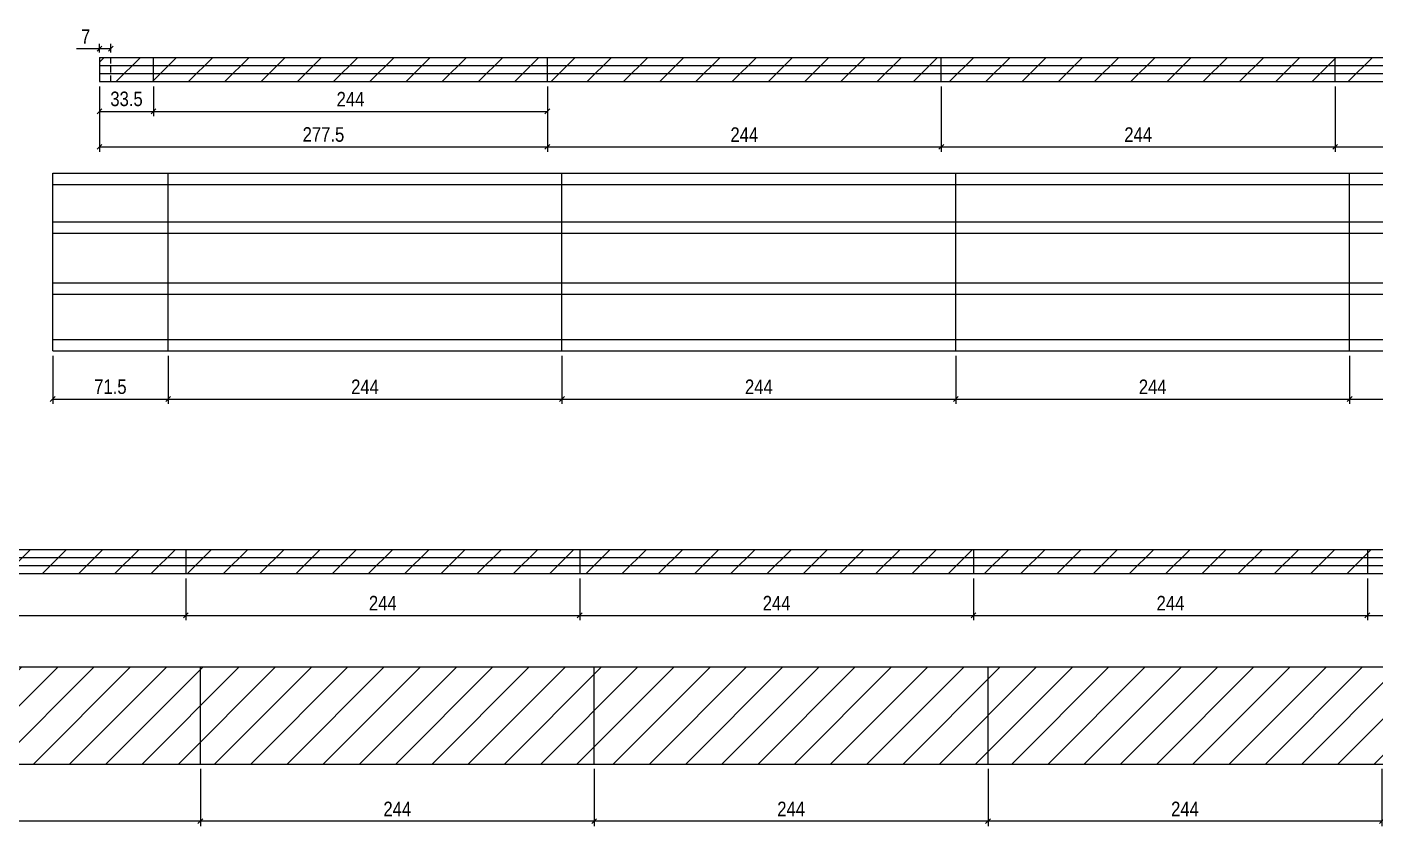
# Model space of a CAD drawing. Extents: x -3557 to 8661, y -614 to 3008.
# Drawn here: x -788 to 47, y 2116 to 2611 of the extents above; entities that cross this region are included whole.
import ezdxf

# ---------------------------------------------------------------- set-up
doc = ezdxf.new("R2010")
doc.units = 0
doc.linetypes.add('HIDDEN', pattern=[0.375, 0.25, -0.125])
for name, color, linetype in [('COTA', 241, 'Continuous'), ('Painéis', 200, 'Continuous'), ('SARR_2.2x7', 40, 'Continuous')]:
    doc.layers.add(name, color=color, linetype=linetype)
doc.layers.add('Hachura', color=251, linetype='Continuous', lineweight=9)
doc.styles.add('COTA TECNICA-50', font='techl___.ttf', dxfattribs={"height": 9})
doc.dimstyles.new('COTA PAINEL-50', dxfattribs={"dimtxt": 9, "dimasz": 3, "dimexe": 3, "dimexo": 3, "dimgap": 3, "dimtad": 1, "dimdec": 1, "dimzin": 12, "dimdsep": 46, "dimtxsty": 'COTA TECNICA-50', "dimblk1": 'OBLIQUE', "dimblk2": 'OBLIQUE', "dimsah": 1, "dimcen": 0.9, "dimclrd": 4, "dimclre": 4, "dimclrt": 240, "dimadec": 1, "dimazin": 3, "dimtfac": 1, "dimtdec": 1, "dimtmove": 0, "dimatfit": 3, "dimfxl": 1, "dimtolj": 1, "dimtzin": 12, "dimarcsym": 0})
pattern_1 = [(45, (-5980.992, -34.354), (-11.22532, 11.22532), [])]

# ---------------------------------------------------------------- blocks, each defined once
blk = doc.blocks.new('_Oblique')
at = {"color": 0, "linetype": 'ByBlock', "lineweight": -2}
blk.add_line((-0.5, -0.5), (0.5, 0.5), dxfattribs=at)
blk = doc.blocks.new('*D469')
at = {"layer": 'COTA', "color": 4, "lineweight": -2, "transparency": 16777216}
for p, q in [((-192.34, 2151.46), (-192.34, 2116.1)), ((51.66, 2151.46), (51.66, 2116.1)), ((51.66, 2119.1), (-192.34, 2119.1))]:
    blk.add_line(p, q, dxfattribs=at)
at = {"layer": 'Defpoints', "color": 0, "transparency": 16777216}
for p in [(-192.34, 2154.46), (51.66, 2154.46), (-192.34, 2119.1)]:
    blk.add_point(p, dxfattribs=at)
at = {"layer": 'COTA', "color": 4, "lineweight": -2, "transparency": 16777216, "xscale": 3, "yscale": 3, "zscale": 3, "rotation": 180}
blk.add_blockref('_Oblique', (-192.34, 2119.1), dxfattribs=at)
at = {"layer": 'COTA', "color": 4, "lineweight": -2, "transparency": 16777216, "xscale": 3, "yscale": 3, "zscale": 3}
blk.add_blockref('_Oblique', (51.66, 2119.1), dxfattribs=at)
at = {"layer": 'COTA', "color": 240, "transparency": 16777216, "insert": (-70.34, 2126.66), "char_height": 9, "attachment_point": 5, "style": 'COTA TECNICA-50'}
blk.add_mtext('\\A1;244', dxfattribs=at)
blk = doc.blocks.new('*D470')
at = {"layer": 'COTA', "color": 4, "lineweight": -2, "transparency": 16777216}
for p, q in [((-436.34, 2151.46), (-436.34, 2116.1)), ((-192.34, 2151.46), (-192.34, 2116.1)), ((-192.34, 2119.1), (-436.34, 2119.1))]:
    blk.add_line(p, q, dxfattribs=at)
at = {"layer": 'Defpoints', "color": 0, "transparency": 16777216}
for p in [(-436.34, 2154.46), (-192.34, 2154.46), (-436.34, 2119.1)]:
    blk.add_point(p, dxfattribs=at)
at = {"layer": 'COTA', "color": 4, "lineweight": -2, "transparency": 16777216, "xscale": 3, "yscale": 3, "zscale": 3, "rotation": 180}
blk.add_blockref('_Oblique', (-436.34, 2119.1), dxfattribs=at)
at = {"layer": 'COTA', "color": 4, "lineweight": -2, "transparency": 16777216, "xscale": 3, "yscale": 3, "zscale": 3}
blk.add_blockref('_Oblique', (-192.34, 2119.1), dxfattribs=at)
at = {"layer": 'COTA', "color": 240, "transparency": 16777216, "insert": (-314.34, 2126.66), "char_height": 9, "attachment_point": 5, "style": 'COTA TECNICA-50'}
blk.add_mtext('\\A1;244', dxfattribs=at)
blk = doc.blocks.new('*D241')
at = {"layer": 'COTA', "color": 4, "lineweight": -2, "transparency": 16777216}
for p, q in [((-680.34, 2151.46), (-680.34, 2116.1)), ((-436.34, 2151.46), (-436.34, 2116.1)), ((-436.34, 2119.1), (-680.34, 2119.1))]:
    blk.add_line(p, q, dxfattribs=at)
at = {"layer": 'Defpoints', "color": 0, "transparency": 16777216}
for p in [(-680.34, 2154.46), (-436.34, 2154.46), (-680.34, 2119.1)]:
    blk.add_point(p, dxfattribs=at)
at = {"layer": 'COTA', "color": 4, "lineweight": -2, "transparency": 16777216, "xscale": 3, "yscale": 3, "zscale": 3, "rotation": 180}
blk.add_blockref('_Oblique', (-680.34, 2119.1), dxfattribs=at)
at = {"layer": 'COTA', "color": 4, "lineweight": -2, "transparency": 16777216, "xscale": 3, "yscale": 3, "zscale": 3}
blk.add_blockref('_Oblique', (-436.34, 2119.1), dxfattribs=at)
at = {"layer": 'COTA', "color": 240, "transparency": 16777216, "insert": (-558.34, 2126.66), "char_height": 9, "attachment_point": 5, "style": 'COTA TECNICA-50'}
blk.add_mtext('\\A1;244', dxfattribs=at)
blk = doc.blocks.new('*D471')
at = {"layer": 'COTA', "color": 4, "lineweight": -2, "transparency": 16777216}
for p, q in [((-924.34, 2151.46), (-924.34, 2116.1)), ((-680.34, 2151.46), (-680.34, 2116.1)), ((-680.34, 2119.1), (-924.34, 2119.1))]:
    blk.add_line(p, q, dxfattribs=at)
at = {"layer": 'Defpoints', "color": 0, "transparency": 16777216}
for p in [(-924.34, 2154.46), (-680.34, 2154.46), (-924.34, 2119.1)]:
    blk.add_point(p, dxfattribs=at)
at = {"layer": 'COTA', "color": 4, "lineweight": -2, "transparency": 16777216, "xscale": 3, "yscale": 3, "zscale": 3, "rotation": 180}
blk.add_blockref('_Oblique', (-924.34, 2119.1), dxfattribs=at)
at = {"layer": 'COTA', "color": 4, "lineweight": -2, "transparency": 16777216, "xscale": 3, "yscale": 3, "zscale": 3}
blk.add_blockref('_Oblique', (-680.34, 2119.1), dxfattribs=at)
at = {"layer": 'COTA', "color": 240, "transparency": 16777216, "insert": (-802.34, 2126.66), "char_height": 9, "attachment_point": 5, "style": 'COTA TECNICA-50'}
blk.add_mtext('\\A1;244', dxfattribs=at)
blk = doc.blocks.new('*D456')
at = {"layer": 'COTA', "color": 4, "lineweight": -2, "transparency": 16777216}
for p, q in [((-933.34, 2269.32), (-933.34, 2243.48)), ((-689.34, 2269.32), (-689.34, 2243.48)), ((-933.34, 2246.48), (-689.34, 2246.48))]:
    blk.add_line(p, q, dxfattribs=at)
at = {"layer": 'Defpoints', "color": 0, "transparency": 16777216}
for p in [(-933.34, 2272.32), (-689.34, 2272.32), (-689.34, 2246.48)]:
    blk.add_point(p, dxfattribs=at)
at = {"layer": 'COTA', "color": 4, "lineweight": -2, "transparency": 16777216, "xscale": 3, "yscale": 3, "zscale": 3, "rotation": 180}
blk.add_blockref('_Oblique', (-933.34, 2246.48), dxfattribs=at)
at = {"layer": 'COTA', "color": 4, "lineweight": -2, "transparency": 16777216, "xscale": 3, "yscale": 3, "zscale": 3}
blk.add_blockref('_Oblique', (-689.34, 2246.48), dxfattribs=at)
at = {"layer": 'COTA', "color": 240, "transparency": 16777216, "insert": (-811.34, 2254.05), "char_height": 9, "attachment_point": 5, "style": 'COTA TECNICA-50'}
blk.add_mtext('\\A1;244', dxfattribs=at)
blk = doc.blocks.new('*D457')
at = {"layer": 'COTA', "color": 4, "lineweight": -2, "transparency": 16777216}
for p, q in [((-689.34, 2269.32), (-689.34, 2243.48)), ((-445.34, 2269.32), (-445.34, 2243.48)), ((-689.34, 2246.48), (-445.34, 2246.48))]:
    blk.add_line(p, q, dxfattribs=at)
at = {"layer": 'Defpoints', "color": 0, "transparency": 16777216}
for p in [(-689.34, 2272.32), (-445.34, 2272.32), (-445.34, 2246.48)]:
    blk.add_point(p, dxfattribs=at)
at = {"layer": 'COTA', "color": 4, "lineweight": -2, "transparency": 16777216, "xscale": 3, "yscale": 3, "zscale": 3, "rotation": 180}
blk.add_blockref('_Oblique', (-689.34, 2246.48), dxfattribs=at)
at = {"layer": 'COTA', "color": 4, "lineweight": -2, "transparency": 16777216, "xscale": 3, "yscale": 3, "zscale": 3}
blk.add_blockref('_Oblique', (-445.34, 2246.48), dxfattribs=at)
at = {"layer": 'COTA', "color": 240, "transparency": 16777216, "insert": (-567.34, 2254.05), "char_height": 9, "attachment_point": 5, "style": 'COTA TECNICA-50'}
blk.add_mtext('\\A1;244', dxfattribs=at)
blk = doc.blocks.new('*D458')
at = {"layer": 'COTA', "color": 4, "lineweight": -2, "transparency": 16777216}
for p, q in [((-445.34, 2269.32), (-445.34, 2243.48)), ((-201.34, 2269.32), (-201.34, 2243.48)), ((-445.34, 2246.48), (-201.34, 2246.48))]:
    blk.add_line(p, q, dxfattribs=at)
at = {"layer": 'Defpoints', "color": 0, "transparency": 16777216}
for p in [(-445.34, 2272.32), (-201.34, 2272.32), (-201.34, 2246.48)]:
    blk.add_point(p, dxfattribs=at)
at = {"layer": 'COTA', "color": 4, "lineweight": -2, "transparency": 16777216, "xscale": 3, "yscale": 3, "zscale": 3, "rotation": 180}
blk.add_blockref('_Oblique', (-445.34, 2246.48), dxfattribs=at)
at = {"layer": 'COTA', "color": 4, "lineweight": -2, "transparency": 16777216, "xscale": 3, "yscale": 3, "zscale": 3}
blk.add_blockref('_Oblique', (-201.34, 2246.48), dxfattribs=at)
at = {"layer": 'COTA', "color": 240, "transparency": 16777216, "insert": (-323.34, 2254.05), "char_height": 9, "attachment_point": 5, "style": 'COTA TECNICA-50'}
blk.add_mtext('\\A1;244', dxfattribs=at)
blk = doc.blocks.new('*D459')
at = {"layer": 'COTA', "color": 4, "lineweight": -2, "transparency": 16777216}
for p, q in [((-201.34, 2269.32), (-201.34, 2243.48)), ((42.66, 2269.32), (42.66, 2243.48)), ((-201.34, 2246.48), (42.66, 2246.48))]:
    blk.add_line(p, q, dxfattribs=at)
at = {"layer": 'Defpoints', "color": 0, "transparency": 16777216}
for p in [(-201.34, 2272.32), (42.66, 2272.32), (42.66, 2246.48)]:
    blk.add_point(p, dxfattribs=at)
at = {"layer": 'COTA', "color": 4, "lineweight": -2, "transparency": 16777216, "xscale": 3, "yscale": 3, "zscale": 3, "rotation": 180}
blk.add_blockref('_Oblique', (-201.34, 2246.48), dxfattribs=at)
at = {"layer": 'COTA', "color": 4, "lineweight": -2, "transparency": 16777216, "xscale": 3, "yscale": 3, "zscale": 3}
blk.add_blockref('_Oblique', (42.66, 2246.48), dxfattribs=at)
at = {"layer": 'COTA', "color": 240, "transparency": 16777216, "insert": (-79.34, 2254.05), "char_height": 9, "attachment_point": 5, "style": 'COTA TECNICA-50'}
blk.add_mtext('\\A1;244', dxfattribs=at)
blk = doc.blocks.new('*D460')
at = {"layer": 'COTA', "color": 4, "lineweight": -2, "transparency": 16777216}
for p, q in [((42.66, 2269.32), (42.66, 2243.48)), ((286.66, 2269.32), (286.66, 2243.48)), ((42.66, 2246.48), (286.66, 2246.48))]:
    blk.add_line(p, q, dxfattribs=at)
at = {"layer": 'Defpoints', "color": 0, "transparency": 16777216}
for p in [(42.66, 2272.32), (286.66, 2272.32), (286.66, 2246.48)]:
    blk.add_point(p, dxfattribs=at)
at = {"layer": 'COTA', "color": 4, "lineweight": -2, "transparency": 16777216, "xscale": 3, "yscale": 3, "zscale": 3, "rotation": 180}
blk.add_blockref('_Oblique', (42.66, 2246.48), dxfattribs=at)
at = {"layer": 'COTA', "color": 4, "lineweight": -2, "transparency": 16777216, "xscale": 3, "yscale": 3, "zscale": 3}
blk.add_blockref('_Oblique', (286.66, 2246.48), dxfattribs=at)
at = {"layer": 'COTA', "color": 240, "transparency": 16777216, "insert": (164.66, 2254.05), "char_height": 9, "attachment_point": 5, "style": 'COTA TECNICA-50'}
blk.add_mtext('\\A1;244', dxfattribs=at)
blk = doc.blocks.new('*D263')
at = {"layer": 'COTA', "color": 4, "lineweight": -2, "transparency": 16777216}
for p, q in [((-771.84, 2407.2), (-771.84, 2377.39)), ((-700.34, 2407.2), (-700.34, 2377.39)), ((-771.84, 2380.39), (-700.34, 2380.39))]:
    blk.add_line(p, q, dxfattribs=at)
at = {"layer": 'Defpoints', "color": 0, "transparency": 16777216}
for p in [(-771.84, 2410.2), (-700.34, 2410.2), (-700.34, 2380.39)]:
    blk.add_point(p, dxfattribs=at)
at = {"layer": 'COTA', "color": 4, "lineweight": -2, "transparency": 16777216, "xscale": 3, "yscale": 3, "zscale": 3, "rotation": 180}
blk.add_blockref('_Oblique', (-771.84, 2380.39), dxfattribs=at)
at = {"layer": 'COTA', "color": 4, "lineweight": -2, "transparency": 16777216, "xscale": 3, "yscale": 3, "zscale": 3}
blk.add_blockref('_Oblique', (-700.34, 2380.39), dxfattribs=at)
at = {"layer": 'COTA', "color": 240, "transparency": 16777216, "insert": (-736.09, 2387.99), "char_height": 9, "attachment_point": 5, "style": 'COTA TECNICA-50'}
blk.add_mtext('\\A1;71.5', dxfattribs=at)
blk = doc.blocks.new('*D264')
at = {"layer": 'COTA', "color": 4, "lineweight": -2, "transparency": 16777216}
for p, q in [((-700.34, 2407.2), (-700.34, 2377.39)), ((-456.34, 2407.2), (-456.34, 2377.39)), ((-700.34, 2380.39), (-456.34, 2380.39))]:
    blk.add_line(p, q, dxfattribs=at)
at = {"layer": 'Defpoints', "color": 0, "transparency": 16777216}
for p in [(-700.34, 2410.2), (-456.34, 2410.2), (-456.34, 2380.39)]:
    blk.add_point(p, dxfattribs=at)
at = {"layer": 'COTA', "color": 4, "lineweight": -2, "transparency": 16777216, "xscale": 3, "yscale": 3, "zscale": 3, "rotation": 180}
blk.add_blockref('_Oblique', (-700.34, 2380.39), dxfattribs=at)
at = {"layer": 'COTA', "color": 4, "lineweight": -2, "transparency": 16777216, "xscale": 3, "yscale": 3, "zscale": 3}
blk.add_blockref('_Oblique', (-456.34, 2380.39), dxfattribs=at)
at = {"layer": 'COTA', "color": 240, "transparency": 16777216, "insert": (-578.34, 2387.96), "char_height": 9, "attachment_point": 5, "style": 'COTA TECNICA-50'}
blk.add_mtext('\\A1;244', dxfattribs=at)
blk = doc.blocks.new('*D265')
at = {"layer": 'COTA', "color": 4, "lineweight": -2, "transparency": 16777216}
for p, q in [((-456.34, 2407.2), (-456.34, 2377.39)), ((-212.34, 2407.2), (-212.34, 2377.39)), ((-456.34, 2380.39), (-212.34, 2380.39))]:
    blk.add_line(p, q, dxfattribs=at)
at = {"layer": 'Defpoints', "color": 0, "transparency": 16777216}
for p in [(-456.34, 2410.2), (-212.34, 2410.2), (-212.34, 2380.39)]:
    blk.add_point(p, dxfattribs=at)
at = {"layer": 'COTA', "color": 4, "lineweight": -2, "transparency": 16777216, "xscale": 3, "yscale": 3, "zscale": 3, "rotation": 180}
blk.add_blockref('_Oblique', (-456.34, 2380.39), dxfattribs=at)
at = {"layer": 'COTA', "color": 4, "lineweight": -2, "transparency": 16777216, "xscale": 3, "yscale": 3, "zscale": 3}
blk.add_blockref('_Oblique', (-212.34, 2380.39), dxfattribs=at)
at = {"layer": 'COTA', "color": 240, "transparency": 16777216, "insert": (-334.34, 2387.96), "char_height": 9, "attachment_point": 5, "style": 'COTA TECNICA-50'}
blk.add_mtext('\\A1;244', dxfattribs=at)
blk = doc.blocks.new('*D266')
at = {"layer": 'COTA', "color": 4, "lineweight": -2, "transparency": 16777216}
for p, q in [((-212.34, 2407.2), (-212.34, 2377.39)), ((31.66, 2407.2), (31.66, 2377.39)), ((-212.34, 2380.39), (31.66, 2380.39))]:
    blk.add_line(p, q, dxfattribs=at)
at = {"layer": 'Defpoints', "color": 0, "transparency": 16777216}
for p in [(-212.34, 2410.2), (31.66, 2410.2), (31.66, 2380.39)]:
    blk.add_point(p, dxfattribs=at)
at = {"layer": 'COTA', "color": 4, "lineweight": -2, "transparency": 16777216, "xscale": 3, "yscale": 3, "zscale": 3, "rotation": 180}
blk.add_blockref('_Oblique', (-212.34, 2380.39), dxfattribs=at)
at = {"layer": 'COTA', "color": 4, "lineweight": -2, "transparency": 16777216, "xscale": 3, "yscale": 3, "zscale": 3}
blk.add_blockref('_Oblique', (31.66, 2380.39), dxfattribs=at)
at = {"layer": 'COTA', "color": 240, "transparency": 16777216, "insert": (-90.34, 2387.96), "char_height": 9, "attachment_point": 5, "style": 'COTA TECNICA-50'}
blk.add_mtext('\\A1;244', dxfattribs=at)
blk = doc.blocks.new('*D267')
at = {"layer": 'COTA', "color": 4, "lineweight": -2, "transparency": 16777216}
for p, q in [((31.66, 2407.2), (31.66, 2377.39)), ((275.66, 2407.2), (275.66, 2377.39)), ((31.66, 2380.39), (275.66, 2380.39))]:
    blk.add_line(p, q, dxfattribs=at)
at = {"layer": 'Defpoints', "color": 0, "transparency": 16777216}
for p in [(31.66, 2410.2), (275.66, 2410.2), (275.66, 2380.39)]:
    blk.add_point(p, dxfattribs=at)
at = {"layer": 'COTA', "color": 4, "lineweight": -2, "transparency": 16777216, "xscale": 3, "yscale": 3, "zscale": 3, "rotation": 180}
blk.add_blockref('_Oblique', (31.66, 2380.39), dxfattribs=at)
at = {"layer": 'COTA', "color": 4, "lineweight": -2, "transparency": 16777216, "xscale": 3, "yscale": 3, "zscale": 3}
blk.add_blockref('_Oblique', (275.66, 2380.39), dxfattribs=at)
at = {"layer": 'COTA', "color": 240, "transparency": 16777216, "insert": (153.66, 2387.96), "char_height": 9, "attachment_point": 5, "style": 'COTA TECNICA-50'}
blk.add_mtext('\\A1;244', dxfattribs=at)
blk = doc.blocks.new('*D246')
at = {"layer": 'COTA', "color": 4, "lineweight": -2, "transparency": 16777216}
for p, q in [((-742.84, 2573.85), (-742.84, 2533.49)), ((-465.34, 2573.85), (-465.34, 2533.49)), ((-742.84, 2536.49), (-465.34, 2536.49))]:
    blk.add_line(p, q, dxfattribs=at)
at = {"layer": 'Defpoints', "color": 0, "transparency": 16777216}
for p in [(-742.84, 2576.85), (-465.34, 2576.85), (-465.34, 2536.49)]:
    blk.add_point(p, dxfattribs=at)
at = {"layer": 'COTA', "color": 4, "lineweight": -2, "transparency": 16777216, "xscale": 3, "yscale": 3, "zscale": 3, "rotation": 180}
blk.add_blockref('_Oblique', (-742.84, 2536.49), dxfattribs=at)
at = {"layer": 'COTA', "color": 4, "lineweight": -2, "transparency": 16777216, "xscale": 3, "yscale": 3, "zscale": 3}
blk.add_blockref('_Oblique', (-465.34, 2536.49), dxfattribs=at)
at = {"layer": 'COTA', "color": 240, "transparency": 16777216, "insert": (-604.09, 2544.09), "char_height": 9, "attachment_point": 5, "style": 'COTA TECNICA-50'}
blk.add_mtext('\\A1;277.5', dxfattribs=at)
blk = doc.blocks.new('*D247')
at = {"layer": 'COTA', "color": 4, "lineweight": -2, "transparency": 16777216}
for p, q in [((-465.34, 2573.85), (-465.34, 2533.49)), ((-221.34, 2573.85), (-221.34, 2533.49)), ((-465.34, 2536.49), (-221.34, 2536.49))]:
    blk.add_line(p, q, dxfattribs=at)
at = {"layer": 'Defpoints', "color": 0, "transparency": 16777216}
for p in [(-465.34, 2576.85), (-221.34, 2576.85), (-221.34, 2536.49)]:
    blk.add_point(p, dxfattribs=at)
at = {"layer": 'COTA', "color": 4, "lineweight": -2, "transparency": 16777216, "xscale": 3, "yscale": 3, "zscale": 3, "rotation": 180}
blk.add_blockref('_Oblique', (-465.34, 2536.49), dxfattribs=at)
at = {"layer": 'COTA', "color": 4, "lineweight": -2, "transparency": 16777216, "xscale": 3, "yscale": 3, "zscale": 3}
blk.add_blockref('_Oblique', (-221.34, 2536.49), dxfattribs=at)
at = {"layer": 'COTA', "color": 240, "transparency": 16777216, "insert": (-343.34, 2544.06), "char_height": 9, "attachment_point": 5, "style": 'COTA TECNICA-50'}
blk.add_mtext('\\A1;244', dxfattribs=at)
blk = doc.blocks.new('*D248')
at = {"layer": 'COTA', "color": 4, "lineweight": -2, "transparency": 16777216}
for p, q in [((-221.34, 2573.85), (-221.34, 2533.49)), ((22.66, 2573.85), (22.66, 2533.49)), ((-221.34, 2536.49), (22.66, 2536.49))]:
    blk.add_line(p, q, dxfattribs=at)
at = {"layer": 'Defpoints', "color": 0, "transparency": 16777216}
for p in [(-221.34, 2576.85), (22.66, 2576.85), (22.66, 2536.49)]:
    blk.add_point(p, dxfattribs=at)
at = {"layer": 'COTA', "color": 4, "lineweight": -2, "transparency": 16777216, "xscale": 3, "yscale": 3, "zscale": 3, "rotation": 180}
blk.add_blockref('_Oblique', (-221.34, 2536.49), dxfattribs=at)
at = {"layer": 'COTA', "color": 4, "lineweight": -2, "transparency": 16777216, "xscale": 3, "yscale": 3, "zscale": 3}
blk.add_blockref('_Oblique', (22.66, 2536.49), dxfattribs=at)
at = {"layer": 'COTA', "color": 240, "transparency": 16777216, "insert": (-99.34, 2544.06), "char_height": 9, "attachment_point": 5, "style": 'COTA TECNICA-50'}
blk.add_mtext('\\A1;244', dxfattribs=at)
blk = doc.blocks.new('*D249')
at = {"layer": 'COTA', "color": 4, "lineweight": -2, "transparency": 16777216}
for p, q in [((22.66, 2573.85), (22.66, 2533.49)), ((266.66, 2573.85), (266.66, 2533.49)), ((22.66, 2536.49), (266.66, 2536.49))]:
    blk.add_line(p, q, dxfattribs=at)
at = {"layer": 'Defpoints', "color": 0, "transparency": 16777216}
for p in [(22.66, 2576.85), (266.66, 2576.85), (266.66, 2536.49)]:
    blk.add_point(p, dxfattribs=at)
at = {"layer": 'COTA', "color": 4, "lineweight": -2, "transparency": 16777216, "xscale": 3, "yscale": 3, "zscale": 3, "rotation": 180}
blk.add_blockref('_Oblique', (22.66, 2536.49), dxfattribs=at)
at = {"layer": 'COTA', "color": 4, "lineweight": -2, "transparency": 16777216, "xscale": 3, "yscale": 3, "zscale": 3}
blk.add_blockref('_Oblique', (266.66, 2536.49), dxfattribs=at)
at = {"layer": 'COTA', "color": 240, "transparency": 16777216, "insert": (144.66, 2544.06), "char_height": 9, "attachment_point": 5, "style": 'COTA TECNICA-50'}
blk.add_mtext('\\A1;244', dxfattribs=at)
blk = doc.blocks.new('*D254')
at = {"layer": 'COTA', "color": 4, "lineweight": -2, "transparency": 16777216}
for p, q in [((-742.84, 2573.85), (-742.84, 2555.43)), ((-709.34, 2573.85), (-709.34, 2555.43)), ((-742.84, 2558.43), (-709.34, 2558.43))]:
    blk.add_line(p, q, dxfattribs=at)
at = {"layer": 'Defpoints', "color": 0, "transparency": 16777216}
for p in [(-742.84, 2576.85), (-709.34, 2576.85), (-709.34, 2558.43)]:
    blk.add_point(p, dxfattribs=at)
at = {"layer": 'COTA', "color": 4, "lineweight": -2, "transparency": 16777216, "xscale": 3, "yscale": 3, "zscale": 3, "rotation": 180}
blk.add_blockref('_Oblique', (-742.84, 2558.43), dxfattribs=at)
at = {"layer": 'COTA', "color": 4, "lineweight": -2, "transparency": 16777216, "xscale": 3, "yscale": 3, "zscale": 3}
blk.add_blockref('_Oblique', (-709.34, 2558.43), dxfattribs=at)
at = {"layer": 'COTA', "color": 240, "transparency": 16777216, "insert": (-726.09, 2566.13), "char_height": 9, "attachment_point": 5, "style": 'COTA TECNICA-50'}
blk.add_mtext('\\A1;33.5', dxfattribs=at)
blk = doc.blocks.new('*D255')
at = {"layer": 'COTA', "color": 4, "lineweight": -2, "transparency": 16777216}
for p, q in [((-709.34, 2573.85), (-709.34, 2555.43)), ((-465.34, 2573.85), (-465.34, 2555.43)), ((-709.34, 2558.43), (-465.34, 2558.43))]:
    blk.add_line(p, q, dxfattribs=at)
at = {"layer": 'Defpoints', "color": 0, "transparency": 16777216}
for p in [(-709.34, 2576.85), (-465.34, 2576.85), (-465.34, 2558.43)]:
    blk.add_point(p, dxfattribs=at)
at = {"layer": 'COTA', "color": 4, "lineweight": -2, "transparency": 16777216, "xscale": 3, "yscale": 3, "zscale": 3, "rotation": 180}
blk.add_blockref('_Oblique', (-709.34, 2558.43), dxfattribs=at)
at = {"layer": 'COTA', "color": 4, "lineweight": -2, "transparency": 16777216, "xscale": 3, "yscale": 3, "zscale": 3}
blk.add_blockref('_Oblique', (-465.34, 2558.43), dxfattribs=at)
at = {"layer": 'COTA', "color": 240, "transparency": 16777216, "insert": (-587.34, 2566), "char_height": 9, "attachment_point": 5, "style": 'COTA TECNICA-50'}
blk.add_mtext('\\A1;244', dxfattribs=at)
blk = doc.blocks.new('*D256')
at = {"layer": 'COTA', "color": 4, "lineweight": -2, "transparency": 16777216}
for p, q in [((-742.84, 2594.85), (-742.84, 2600.22)), ((-735.84, 2594.85), (-735.84, 2600.22)), ((-742.84, 2597.22), (-757, 2597.22)), ((-735.84, 2597.22), (-742.84, 2597.22))]:
    blk.add_line(p, q, dxfattribs=at)
at = {"layer": 'Defpoints', "color": 0, "transparency": 16777216}
for p in [(-742.84, 2597.22), (-742.84, 2591.85), (-735.84, 2591.85)]:
    blk.add_point(p, dxfattribs=at)
at = {"layer": 'COTA', "color": 4, "lineweight": -2, "transparency": 16777216, "xscale": 3, "yscale": 3, "zscale": 3, "rotation": 180}
blk.add_blockref('_Oblique', (-742.84, 2597.22), dxfattribs=at)
at = {"layer": 'COTA', "color": 4, "lineweight": -2, "transparency": 16777216, "xscale": 3, "yscale": 3, "zscale": 3}
blk.add_blockref('_Oblique', (-735.84, 2597.22), dxfattribs=at)
at = {"layer": 'COTA', "color": 240, "transparency": 16777216, "insert": (-751.42, 2604.78), "char_height": 9, "attachment_point": 5, "style": 'COTA TECNICA-50'}
blk.add_mtext('\\A1;7', dxfattribs=at)

msp = doc.modelspace()

# ---------------------------------------------------------------- hatches: boundary and pattern name
at = {"layer": 'Hachura', "linetype": 'ByBlock'}
h = msp.add_hatch(dxfattribs=at)
h.set_pattern_fill('ANSI31', color=256, scale=5)
h.set_pattern_definition([(45, (-5980.992, 0), (-11.22532, 11.22532), [])])
h.paths.add_polyline_path([(1242.66, 2576.85), (1242.66, 2591.85), (998.66, 2591.85), (998.66, 2576.85)])
h.paths.add_polyline_path([(998.66, 2576.85), (998.66, 2591.85), (754.66, 2591.85), (754.66, 2576.85)])
h.paths.add_polyline_path([(754.66, 2576.85), (754.66, 2591.85), (510.66, 2591.85), (510.66, 2576.85)])
h.paths.add_polyline_path([(510.66, 2576.85), (510.66, 2591.85), (266.66, 2591.85), (266.66, 2576.85)])
h.paths.add_polyline_path([(266.66, 2576.85), (266.66, 2591.85), (22.66, 2591.85), (22.66, 2576.85)])
h.paths.add_polyline_path([(22.66, 2576.85), (22.66, 2591.85), (-221.34, 2591.85), (-221.34, 2576.85)])
h.paths.add_polyline_path([(-221.34, 2576.85), (-221.34, 2591.85), (-465.34, 2591.85), (-465.34, 2576.85)])
h.paths.add_polyline_path([(-465.34, 2576.85), (-465.34, 2591.85), (-709.34, 2591.85), (-709.34, 2576.85)])
h.paths.add_polyline_path([(-709.34, 2576.85), (-709.34, 2591.85), (-742.84, 2591.85), (-742.84, 2576.85)])
h = msp.add_hatch(dxfattribs=at)
h.set_pattern_fill('ANSI31', color=256, scale=5)
h.set_pattern_definition(pattern_1)
h.paths.add_polyline_path([(1018.66, 2287.32), (1018.66, 2272.32), (1262.66, 2272.32), (1262.66, 2287.32)])
h.paths.add_polyline_path([(1018.66, 2272.32), (1018.66, 2287.32), (774.66, 2287.32), (774.66, 2272.32)])
h.paths.add_polyline_path([(530.66, 2287.32), (530.66, 2272.32), (774.66, 2272.32), (774.66, 2287.32)])
h.paths.add_polyline_path([(530.66, 2272.32), (530.66, 2287.32), (286.66, 2287.32), (286.66, 2272.32)])
h.paths.add_polyline_path([(286.66, 2272.32), (286.66, 2287.32), (42.66, 2287.32), (42.66, 2272.32)])
h.paths.add_polyline_path([(42.66, 2272.32), (42.66, 2287.32), (-201.34, 2287.32), (-201.34, 2272.32)])
h.paths.add_polyline_path([(-201.34, 2272.32), (-201.34, 2287.32), (-445.34, 2287.32), (-445.34, 2272.32)])
h.paths.add_polyline_path([(-689.34, 2287.32), (-933.34, 2287.32), (-933.34, 2272.32), (-689.34, 2272.32)])
h.paths.add_polyline_path([(-445.34, 2272.32), (-445.34, 2287.32), (-689.34, 2287.32), (-689.34, 2272.32)])
h.paths.add_polyline_path([(-1177.34, 2287.32), (-1177.34, 2272.32), (-933.34, 2272.32), (-933.34, 2287.32)])
h.paths.add_polyline_path([(-1177.34, 2272.32), (-1177.34, 2287.32), (-1421.34, 2287.32), (-1421.34, 2272.32)])
h.paths.add_polyline_path([(-1421.34, 2272.32), (-1421.34, 2287.32), (-1665.34, 2287.32), (-1665.34, 2272.32)])
h.paths.add_polyline_path([(-1665.34, 2272.32), (-1665.34, 2287.32), (-1909.34, 2287.32), (-1909.34, 2272.32)])
h = msp.add_hatch(dxfattribs=at)
h.set_pattern_fill('ANSI31', color=256, scale=5)
h.set_pattern_definition(pattern_1)
h.paths.add_polyline_path([(1027.66, 2214.46), (1027.66, 2154.46), (1271.66, 2154.46), (1271.66, 2214.46)])
h.paths.add_polyline_path([(783.66, 2214.46), (783.66, 2154.46), (1027.66, 2154.46), (1027.66, 2214.46)])
h.paths.add_polyline_path([(783.66, 2154.46), (783.66, 2214.46), (539.66, 2214.46), (539.66, 2154.46)])
h.paths.add_polyline_path([(539.66, 2154.46), (539.66, 2214.46), (295.66, 2214.46), (295.66, 2154.46)])
h.paths.add_polyline_path([(295.66, 2154.46), (295.66, 2214.46), (51.66, 2214.46), (51.66, 2154.46)])
h.paths.add_polyline_path([(51.66, 2154.46), (51.66, 2214.46), (-192.34, 2214.46), (-192.34, 2154.46)])
h.paths.add_polyline_path([(-192.34, 2154.46), (-192.34, 2214.46), (-436.34, 2214.46), (-436.34, 2154.46)])
h.paths.add_polyline_path([(-436.34, 2154.46), (-436.34, 2214.46), (-680.34, 2214.46), (-680.34, 2154.46)])
h.paths.add_polyline_path([(-924.34, 2214.46), (-924.34, 2154.46), (-680.34, 2154.46), (-680.34, 2214.46)])
h.paths.add_polyline_path([(-924.34, 2154.46), (-924.34, 2214.46), (-1168.34, 2214.46), (-1168.34, 2154.46)])
h.paths.add_polyline_path([(-1168.34, 2154.46), (-1168.34, 2214.46), (-1412.34, 2214.46), (-1412.34, 2154.46)])
h.paths.add_polyline_path([(-1412.34, 2154.46), (-1412.34, 2214.46), (-1656.34, 2214.46), (-1656.34, 2154.46)])
h.paths.add_polyline_path([(-1656.34, 2154.46), (-1656.34, 2214.46), (-1900.34, 2214.46), (-1900.34, 2154.46)])
h.paths.add_polyline_path([(-2144.34, 2214.46), (-2144.34, 2154.46), (-1900.34, 2154.46), (-1900.34, 2214.46)])
h.paths.add_polyline_path([(-2144.34, 2154.46), (-2144.34, 2214.46), (-2388.34, 2214.46), (-2388.34, 2154.46)])

# ---------------------------------------------------------------- linework, layer by layer
at = {"layer": 'Painéis'}
for p, q in [((-742.84, 2591.85), (1242.66, 2591.85)), ((-742.84, 2591.85), (-742.84, 2576.85)), ((-709.34, 2576.85), (-709.34, 2591.85)), ((-465.34, 2576.85), (-465.34, 2591.85)), ((-221.34, 2576.85), (-221.34, 2591.85)), ((22.66, 2576.85), (22.66, 2591.85)), ((-742.84, 2576.85), (1242.66, 2576.85)), ((-771.84, 2520.2), (1251.66, 2520.2)), ((-771.84, 2410.2), (-771.84, 2520.2)), ((-700.34, 2410.2), (-700.34, 2520.2)), ((-456.34, 2410.2), (-456.34, 2520.2)), ((-212.34, 2410.2), (-212.34, 2520.2)), ((31.66, 2410.2), (31.66, 2520.2)), ((-771.84, 2410.2), (1251.66, 2410.2)), ((-3257.84, 2287.32), (1262.66, 2287.32)), ((-689.34, 2287.32), (-689.34, 2272.32)), ((-445.34, 2287.32), (-445.34, 2272.32)), ((-201.34, 2287.32), (-201.34, 2272.32)), ((42.66, 2287.32), (42.66, 2272.32)), ((-3257.84, 2272.32), (1262.66, 2272.32)), ((-680.34, 2154.46), (-680.34, 2214.46)), ((-436.34, 2154.46), (-436.34, 2214.46)), ((-192.34, 2154.46), (-192.34, 2214.46))]:
    msp.add_line(p, q, dxfattribs=at)
msp.add_lwpolyline([(1271.66, 2214.46), (-3266.84, 2214.46), (-3266.84, 2154.46), (1271.66, 2154.46)], close=True, dxfattribs=at)
at = {"layer": 'SARR_2.2x7', "linetype": 'HIDDEN', "ltscale": 15}
msp.add_line((-735.84, 2576.85), (-735.84, 2591.85), dxfattribs=at)
at = {"layer": 'SARR_2.2x7'}
for p, q in [((-742.84, 2586.85), (-465.34, 2586.85)), ((-742.84, 2581.85), (-465.34, 2581.85)), ((-465.34, 2586.85), (-221.34, 2586.85)), ((-465.34, 2581.85), (-221.34, 2581.85)), ((-221.34, 2586.85), (22.66, 2586.85)), ((-221.34, 2581.85), (22.66, 2581.85)), ((22.66, 2586.85), (266.66, 2586.85)), ((22.66, 2581.85), (266.66, 2581.85)), ((-771.84, 2513.2), (-700.34, 2513.2)), ((-700.34, 2513.2), (-456.34, 2513.2)), ((-456.34, 2513.2), (-212.34, 2513.2)), ((-212.34, 2513.2), (31.66, 2513.2)), ((31.66, 2513.2), (275.66, 2513.2)), ((-771.84, 2490.08), (-700.34, 2490.08)), ((-700.34, 2490.08), (-456.34, 2490.08)), ((-456.34, 2490.08), (-212.34, 2490.08)), ((-212.34, 2490.08), (31.66, 2490.08)), ((31.66, 2490.08), (275.66, 2490.08)), ((-771.84, 2483.08), (-700.34, 2483.08)), ((-700.34, 2483.08), (-456.34, 2483.08)), ((-456.34, 2483.08), (-212.34, 2483.08)), ((-212.34, 2483.08), (31.66, 2483.08)), ((31.66, 2483.08), (275.66, 2483.08)), ((-771.84, 2452.32), (-700.34, 2452.32)), ((-700.34, 2452.32), (-456.34, 2452.32)), ((-456.34, 2452.32), (-212.34, 2452.32)), ((-212.34, 2452.32), (31.66, 2452.32)), ((31.66, 2452.32), (275.66, 2452.32)), ((-771.84, 2445.32), (-700.34, 2445.32)), ((-700.34, 2445.32), (-456.34, 2445.32)), ((-456.34, 2445.32), (-212.34, 2445.32)), ((-212.34, 2445.32), (31.66, 2445.32)), ((31.66, 2445.32), (275.66, 2445.32)), ((-771.84, 2417.2), (-700.34, 2417.2)), ((-700.34, 2417.2), (-456.34, 2417.2)), ((-456.34, 2417.2), (-212.34, 2417.2)), ((-212.34, 2417.2), (31.66, 2417.2)), ((31.66, 2417.2), (275.66, 2417.2)), ((-933.34, 2282.32), (-689.34, 2282.32)), ((-689.34, 2282.32), (-445.34, 2282.32)), ((-445.34, 2282.32), (-201.34, 2282.32)), ((-201.34, 2282.32), (42.66, 2282.32)), ((42.66, 2282.32), (286.66, 2282.32)), ((-933.34, 2277.32), (-689.34, 2277.32)), ((-689.34, 2277.32), (-445.34, 2277.32)), ((-445.34, 2277.32), (-201.34, 2277.32)), ((-201.34, 2277.32), (42.66, 2277.32)), ((42.66, 2277.32), (286.66, 2277.32))]:
    msp.add_line(p, q, dxfattribs=at)

# ---------------------------------------------------------------- dimensions: what is measured, and where the dimension line sits
at = {"layer": 'COTA'}
for base, p1, p2, picture, middle in [((-742.84, 2597.22), (-735.84, 2591.85), (-742.84, 2591.85), '*D256', (-751.42, 2604.78)), ((-465.34, 2536.49), (-742.84, 2576.85), (-465.34, 2576.85), '*D246', (-604.09, 2544.09)), ((-709.34, 2558.43), (-742.84, 2576.85), (-709.34, 2576.85), '*D254', (-726.09, 2566.13)), ((-221.34, 2536.49), (-465.34, 2576.85), (-221.34, 2576.85), '*D247', (-343.34, 2544.06)), ((-700.34, 2380.39), (-771.84, 2410.2), (-700.34, 2410.2), '*D263', (-736.09, 2387.99)), ((-924.34, 2119.1), (-680.34, 2154.46), (-924.34, 2154.46), '*D471', (-802.34, 2126.66)), ((-680.34, 2119.1), (-436.34, 2154.46), (-680.34, 2154.46), '*D241', (-558.34, 2126.66))]:
    dim = msp.add_linear_dim(base=base, p1=p1, p2=p2, dimstyle='COTA PAINEL-50', dxfattribs=at)
    dim.commit()
    dim.dimension.update_dxf_attribs({"geometry": picture, "text_midpoint": middle})
for base, p1, p2, picture, middle in [((-465.34, 2558.43), (-709.34, 2576.85), (-465.34, 2576.85), '*D255', (-587.34, 2566)), ((22.66, 2536.49), (-221.34, 2576.85), (22.66, 2576.85), '*D248', (-99.34, 2544.06)), ((266.66, 2536.49), (22.66, 2576.85), (266.66, 2576.85), '*D249', (144.66, 2544.06)), ((-456.34, 2380.39), (-700.34, 2410.2), (-456.34, 2410.2), '*D264', (-578.34, 2387.96)), ((-212.34, 2380.39), (-456.34, 2410.2), (-212.34, 2410.2), '*D265', (-334.34, 2387.96)), ((31.66, 2380.39), (-212.34, 2410.2), (31.66, 2410.2), '*D266', (-90.34, 2387.96)), ((275.66, 2380.39), (31.66, 2410.2), (275.66, 2410.2), '*D267', (153.66, 2387.96)), ((-689.34, 2246.48), (-933.34, 2272.32), (-689.34, 2272.32), '*D456', (-811.34, 2254.05)), ((-445.34, 2246.48), (-689.34, 2272.32), (-445.34, 2272.32), '*D457', (-567.34, 2254.05)), ((-201.34, 2246.48), (-445.34, 2272.32), (-201.34, 2272.32), '*D458', (-323.34, 2254.05)), ((42.66, 2246.48), (-201.34, 2272.32), (42.66, 2272.32), '*D459', (-79.34, 2254.05)), ((286.66, 2246.48), (42.66, 2272.32), (286.66, 2272.32), '*D460', (164.66, 2254.05)), ((-436.34, 2119.1), (-192.34, 2154.46), (-436.34, 2154.46), '*D470', (-314.34, 2126.66)), ((-192.34, 2119.1), (51.66, 2154.46), (-192.34, 2154.46), '*D469', (-70.34, 2126.66))]:
    dim = msp.add_linear_dim(base=base, p1=p1, p2=p2, dimstyle='COTA PAINEL-50', override={"dimtmove": 1}, dxfattribs=at)
    dim.commit()
    dim.dimension.update_dxf_attribs({"geometry": picture, "text_midpoint": middle})

doc.saveas('drawing.dxf')
